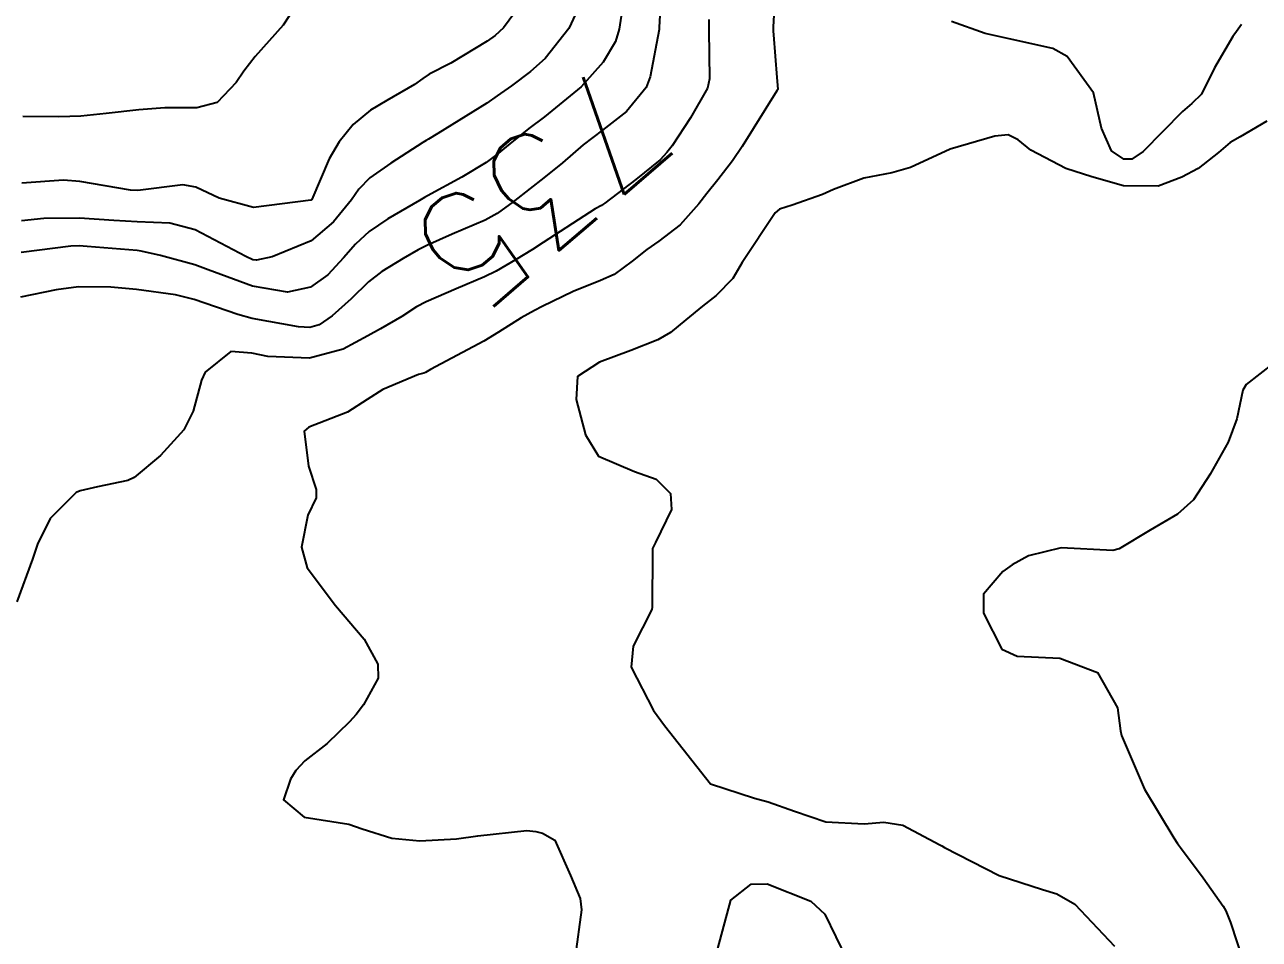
# Model space of a CAD drawing. Header units: metres. Extents: x 298520 to 308411, y 7433745 to 7450750.
# Drawn here: x 303213.56 to 303256.15, y 7440770.92 to 7440802.47 of the extents above; entities that cross this region are included whole.
import ezdxf
from ezdxf.enums import TextEntityAlignment as Align

# ---------------------------------------------------------------- set-up
doc = ezdxf.new("R2010")
doc.units = ezdxf.units.M
doc.header["$LTSCALE"] = 10
for name, color, linetype in [('Cotas', 45, 'Continuous'), ('Curvas de Nivel 1m', 11, 'Continuous'), ('Curvas de Nivel 5m', 15, 'Continuous')]:
    doc.layers.add(name, color=color, linetype=linetype)
doc.styles.add('Style-STANDARD', font='STANDARD.shx')

msp = doc.modelspace()

# ---------------------------------------------------------------- linework, layer by layer
at = {"layer": 'Curvas de Nivel 1m', "flags": 128}
for points, elevation in [([(303235.553, 7440804.3), (303235.45, 7440802.375), (303235.442, 7440802.301), (303235.141, 7440800.67), (303234.998, 7440800.305), (303234.324, 7440799.482), (303233.488, 7440798.834), (303232.826, 7440798.33), (303232.112, 7440797.702), (303231.466, 7440797.189), (303230.993, 7440796.821), (303230.411, 7440796.36), (303229.86, 7440795.955), (303229.447, 7440795.729), (303228.3, 7440795.245), (303227.437, 7440794.857), (303227.137, 7440794.702), (303226.618, 7440794.408), (303225.88, 7440793.962), (303225.421, 7440793.597), (303224.824, 7440793.013), (303224.162, 7440792.432), (303223.715, 7440792.122), (303223.399, 7440792.028), (303222.999, 7440792.046), (303221.402, 7440792.336), (303220.916, 7440792.475), (303219.41, 7440792.989), (303218.765, 7440793.148), (303217.415, 7440793.33), (303216.531, 7440793.414), (303215.416, 7440793.422), (303214.642, 7440793.32), (303213.411, 7440793.066)], 736), ([(303239.487, 7440804.251), (303239.382, 7440802.396), (303239.382, 7440802.252), (303239.39, 7440802.12), (303239.507, 7440800.654), (303239.539, 7440800.25), (303239.527, 7440800.225), (303239.502, 7440800.189), (303238.308, 7440798.268), (303237.972, 7440797.776), (303237.466, 7440797.122), (303237.095, 7440796.647), (303236.813, 7440796.286), (303236.167, 7440795.572), (303235.44, 7440795.006), (303235.02, 7440794.721), (303234.511, 7440794.309), (303233.889, 7440793.852), (303233.423, 7440793.641), (303232.482, 7440793.269), (303231.409, 7440792.754), (303231.144, 7440792.615), (303230.687, 7440792.357), (303229.902, 7440791.861), (303229.395, 7440791.556), (303227.56, 7440790.573), (303227.384, 7440790.471), (303227.33, 7440790.454), (303227.147, 7440790.402), (303225.909, 7440789.883), (303225.374, 7440789.535), (303224.698, 7440789.098), (303223.364, 7440788.588), (303223.195, 7440788.443), (303223.345, 7440787.242), (303223.611, 7440786.437), (303223.616, 7440786.151), (303223.324, 7440785.549), (303223.105, 7440784.443), (303223.302, 7440783.729), (303224.28, 7440782.43), (303225.271, 7440781.268), (303225.741, 7440780.415), (303225.751, 7440779.922), (303225.249, 7440779.002), (303224.993, 7440778.675), (303224.764, 7440778.425), (303223.99, 7440777.674), (303223.222, 7440777.07), (303222.916, 7440776.746), (303222.728, 7440776.447), (303222.489, 7440775.734), (303223.2, 7440775.134), (303224.736, 7440774.886), (303225.196, 7440774.734), (303226.221, 7440774.41), (303227.192, 7440774.309), (303228.46, 7440774.381), (303229.194, 7440774.482), (303230.879, 7440774.67), (303231.196, 7440774.64), (303231.425, 7440774.577), (303231.847, 7440774.34), (303232.391, 7440773.116), (303232.723, 7440772.327), (303232.768, 7440771.935), (303232.543, 7440770.329)], 734), ([(303234.26, 7440803.595), (303234.067, 7440802.315), (303233.941, 7440801.893), (303233.511, 7440801.176), (303232.75, 7440800.331), (303231.492, 7440799.29), (303230.954, 7440798.89), (303230.29, 7440798.362), (303229.852, 7440797.992), (303229.473, 7440797.714), (303228.635, 7440797.212), (303227.456, 7440796.572), (303227.35, 7440796.505), (303227.183, 7440796.403), (303226.091, 7440795.769), (303225.442, 7440795.34), (303224.966, 7440794.896), (303224.557, 7440794.429), (303224.019, 7440793.839), (303223.417, 7440793.411), (303222.624, 7440793.242), (303221.418, 7440793.451), (303219.893, 7440794.018), (303219.428, 7440794.188), (303218.247, 7440794.508), (303217.58, 7440794.663), (303217.435, 7440794.684), (303215.72, 7440794.82), (303215.436, 7440794.84), (303215.151, 7440794.827), (303213.433, 7440794.616)], 737), ([(303232.713, 7440803.154), (303232.333, 7440802.338), (303231.513, 7440801.309), (303231.012, 7440800.851), (303230.35, 7440800.362), (303229.853, 7440800.013), (303229.497, 7440799.768), (303227.81, 7440798.719), (303227.484, 7440798.526), (303227.406, 7440798.479), (303227.288, 7440798.402), (303226.189, 7440797.696), (303225.464, 7440797.184), (303225.088, 7440796.795), (303224.829, 7440796.426), (303224.212, 7440795.666), (303223.439, 7440795.014), (303222.098, 7440794.46), (303221.552, 7440794.348), (303221.431, 7440794.364), (303221.189, 7440794.472), (303219.442, 7440795.394), (303218.568, 7440795.627), (303217.445, 7440795.673), (303216.638, 7440795.716), (303215.446, 7440795.802), (303214.218, 7440795.78), (303213.444, 7440795.709)], 738), ([(303230.692, 7440803.202), (303230.072, 7440802.365), (303229.791, 7440802.096), (303229.518, 7440801.902), (303228.261, 7440801.14), (303227.507, 7440800.763), (303227.294, 7440800.613), (303227.009, 7440800.405), (303226.055, 7440799.857), (303225.494, 7440799.523), (303224.885, 7440799.03), (303224.408, 7440798.431), (303224.059, 7440797.849), (303223.467, 7440796.44), (303223.427, 7440796.415), (303221.45, 7440796.162), (303220.265, 7440796.482), (303219.459, 7440796.871), (303219.011, 7440796.943), (303217.457, 7440796.756), (303217.209, 7440796.761), (303215.461, 7440797.061), (303214.898, 7440797.109), (303213.46, 7440797.005)], 739), ([(303255.529, 7440802.477), (303255.357, 7440802.231), (303255.233, 7440802.063), (303254.599, 7440800.982), (303254.151, 7440800.074), (303253.825, 7440799.751), (303253.497, 7440799.478), (303252.139, 7440798.1), (303251.753, 7440797.831), (303251.479, 7440797.834), (303251.054, 7440798.114), (303250.703, 7440798.906), (303250.425, 7440800.121), (303249.515, 7440801.372), (303249.026, 7440801.646), (303247.521, 7440801.98), (303246.691, 7440802.168), (303245.529, 7440802.576)], 734), ([(303256.405, 7440799.14), (303255.488, 7440798.597), (303255.146, 7440798.404), (303254.74, 7440798.067), (303254.043, 7440797.506), (303253.47, 7440797.211), (303252.658, 7440796.899), (303251.465, 7440796.907), (303250.366, 7440797.225), (303249.474, 7440797.515), (303248.272, 7440798.148), (303247.832, 7440798.5), (303247.488, 7440798.669), (303247.021, 7440798.631), (303245.483, 7440798.18), (303244.118, 7440797.549), (303243.47, 7440797.366), (303242.506, 7440797.175), (303241.461, 7440796.785), (303241.079, 7440796.613), (303240.038, 7440796.244), (303239.596, 7440796.104), (303239.45, 7440795.985), (303238.307, 7440794.267), (303237.982, 7440793.714), (303237.416, 7440793.127), (303236.937, 7440792.758), (303236.365, 7440792.29), (303235.839, 7440791.855), (303235.396, 7440791.6), (303234.471, 7440791.23), (303233.388, 7440790.834), (303232.626, 7440790.331), (303232.584, 7440789.541), (303232.905, 7440788.327), (303233.352, 7440787.589), (303234.6, 7440787.052), (303235.34, 7440786.796), (303235.836, 7440786.295), (303235.875, 7440785.747), (303235.316, 7440784.602), (303235.219, 7440784.396), (303235.214, 7440784.301), (303235.205, 7440782.38), (303235.191, 7440782.301), (303234.549, 7440781.029), (303234.476, 7440780.308), (303235.248, 7440778.814), (303235.635, 7440778.296), (303237.213, 7440776.28), (303238.736, 7440775.785), (303239.207, 7440775.662), (303240.112, 7440775.333), (303241.2, 7440774.97), (303242.516, 7440774.901), (303243.2, 7440774.963), (303243.857, 7440774.858), (303245.127, 7440774.181), (303245.192, 7440774.137), (303245.287, 7440774.083), (303247.177, 7440773.122), (303248.673, 7440772.635), (303249.168, 7440772.486), (303249.79, 7440772.124), (303251.149, 7440770.677)], 733), ([(303256.639, 7440790.799), (303255.696, 7440790.057), (303255.579, 7440789.86), (303255.371, 7440788.875), (303255.078, 7440788.064), (303254.456, 7440786.963), (303253.878, 7440786.082), (303253.328, 7440785.585), (303252.385, 7440785.036), (303251.316, 7440784.394), (303251.1, 7440784.327), (303249.316, 7440784.419), (303248.183, 7440784.147), (303247.621, 7440783.842), (303247.305, 7440783.603), (303246.638, 7440782.821), (303246.629, 7440782.167), (303247.271, 7440780.926), (303247.797, 7440780.681), (303249.268, 7440780.614), (303250.562, 7440780.117), (303251.251, 7440778.899), (303251.359, 7440778.109), (303251.396, 7440777.953), (303252.185, 7440776.1), (303253.196, 7440774.422), (303253.329, 7440774.223), (303253.425, 7440774.087), (303254.21, 7440773.042), (303254.902, 7440772.064), (303254.993, 7440771.895), (303255.157, 7440771.5), (303255.63, 7440770.055)], 732), ([(303237.467, 7440770.596), (303237.913, 7440772.269), (303238.616, 7440772.814), (303239.172, 7440772.827), (303240.677, 7440772.235), (303241.158, 7440771.782), (303241.921, 7440770.222)], 734)]:
    msp.add_lwpolyline(points, dxfattribs=dict(at, elevation=elevation))
at = {"layer": 'Curvas de Nivel 5m', "flags": 128}
for points, elevation in [([(303222.892, 7440803.09), (303222.481, 7440802.456), (303221.512, 7440801.372), (303221.116, 7440800.865), (303220.85, 7440800.477), (303220.196, 7440799.783), (303219.494, 7440799.606), (303218.392, 7440799.603), (303217.493, 7440799.539), (303216.369, 7440799.404), (303215.491, 7440799.311), (303214.741, 7440799.296), (303213.49, 7440799.299)], 740), ([(303237.156, 7440802.656), (303237.158, 7440802.284), (303237.183, 7440800.606), (303237.112, 7440800.284), (303236.528, 7440799.254), (303235.889, 7440798.296), (303235.711, 7440798.066), (303235.476, 7440797.814), (303234.646, 7440797.128), (303233.569, 7440796.319), (303233.499, 7440796.273), (303233.452, 7440796.239), (303233.24, 7440796.113), (303231.439, 7440794.954), (303231.074, 7440794.716), (303230.49, 7440794.359), (303229.82, 7440793.973), (303229.424, 7440793.774), (303228.439, 7440793.363), (303227.411, 7440792.914), (303227.074, 7440792.737), (303226.564, 7440792.408), (303225.834, 7440791.98), (303225.396, 7440791.74), (303224.541, 7440791.279), (303223.388, 7440790.97), (303221.946, 7440791.019), (303221.39, 7440791.137), (303220.675, 7440791.192), (303219.785, 7440790.486), (303219.663, 7440790.204), (303219.369, 7440789.133), (303219.05, 7440788.495), (303218.248, 7440787.608), (303217.338, 7440786.848), (303217.115, 7440786.743), (303216.067, 7440786.533), (303215.477, 7440786.393), (303215.331, 7440786.327), (303214.435, 7440785.436), (303213.996, 7440784.553), (303213.825, 7440784.037), (303213.293, 7440782.56)], 735)]:
    msp.add_lwpolyline(points, dxfattribs=dict(at, elevation=elevation))

# ---------------------------------------------------------------- texts
at = {"layer": 'Cotas', "style": 'Style-STANDARD'}
msp.add_text('735', height=4, rotation=220.5922, dxfattribs=at).set_placement((303231.396, 7440796.81, 735), align=Align.MIDDLE_CENTER)

doc.saveas('drawing.dxf')
